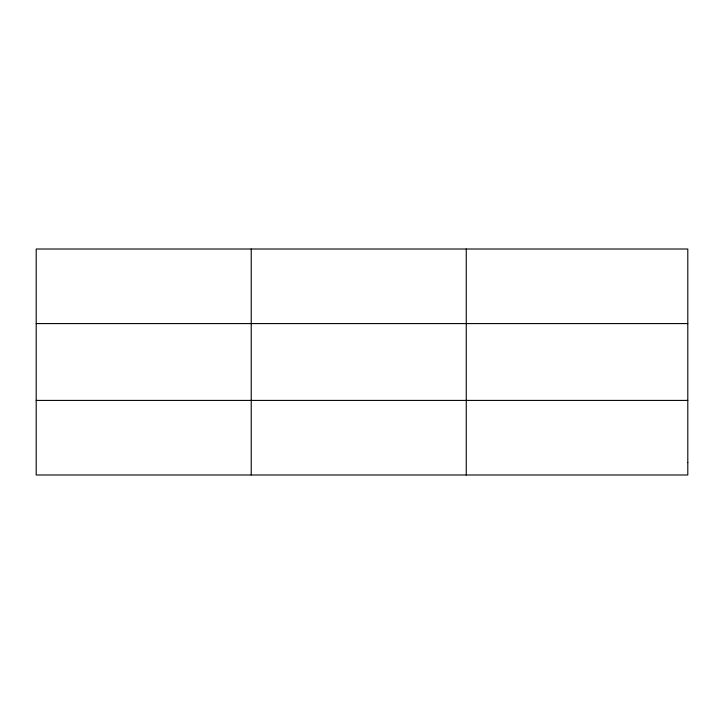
<?xml version="1.0" encoding="UTF-8"?>
<svg xmlns="http://www.w3.org/2000/svg" width="724" height="724" viewBox="0 0 724 724"><rect width="100%" height="100%" fill="white"/><g stroke="black" fill="none" stroke-linecap="round" stroke-linejoin="round"><path stroke-width="1.09" d="M251.228 474.989L251.228 249.011M466.256 474.989L466.256 249.011M36.2 323.583L687.8 323.583M36.2 400.417L687.8 400.417M687.8 462.555L687.8 474.989L36.2 474.989L36.2 249.011L687.8 249.011L687.8 462.555"/></g></svg>
